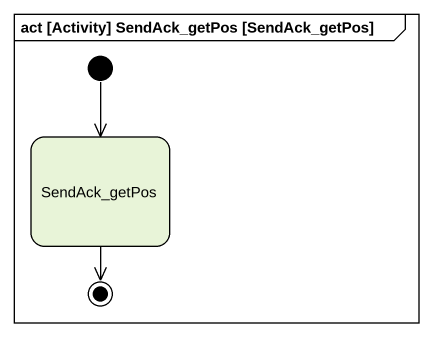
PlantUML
@startuml
mainframe act [Activity] SendAck_getPos [SendAck_getPos]
hide empty description
state SendAck_getPos
[*] --> SendAck_getPos
SendAck_getPos --> [*]
@enduml
